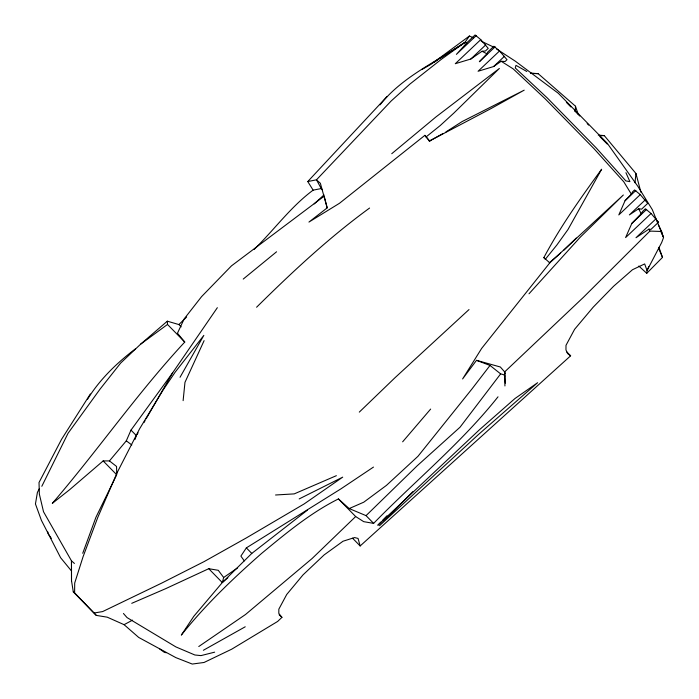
<?xml version="1.0" encoding="UTF-8"?>
<svg xmlns="http://www.w3.org/2000/svg" width="699" height="699" viewBox="0 0 699 699"><rect width="100%" height="100%" fill="white"/><g stroke="black" fill="none" stroke-linecap="round" stroke-linejoin="round"><path stroke-width="1.05" d="M566.863 351.964L570.62 355.808L360.151 545.963L358.054 538.422L354.55 537.566L343.026 541.227L324.161 554.892L302.999 574.901L286.73 594.465L278.84 609.161L278.805 613.373L281.933 617.348L277.66 621.437L231.684 649.196L204.047 662.477L192.26 664.05L175.877 657.628L138.708 637.436L124.081 624.67L107.235 617.173L96.305 615.4L74.61 592.831L74.697 583.062L83.006 556.911L97.685 517.653L117.135 472.638L139.564 428.871L163.007 390.173L175.1 372.252L203.837 335.38L180.027 377.285M575.233 111.569L575.487 106.213L538.16 73.657L530.585 73.098M183.121 400.641L184.973 382.336L204.108 340.649M634.989 182.771L635.959 173.501L604.277 135.606L598.265 135.09M638.834 266.031L646.741 273.318L647.056 270.53L648.768 266.66M498.011 396.814C461.13 443.28 414.891 481.017 373.624 523.368L366.049 515.635L349.194 508.566L338.421 498.929C310.19 513.092 285.795 533.424 261.583 553.433C232.846 578.641 205.157 605.133 181.321 635.103L193.798 616.308L222.308 582.564L223.654 577.505L237.599 567.876M82.727 553.293L95.938 517.286L116.252 475.739M496.535 48.939L515.312 61.189L558.326 93.308L607.248 143.251L637.759 186.196L652.298 209.604L663.552 237.538L661.682 242.518L647.056 270.53L644.67 263.925L632.481 269.727L613.573 286.284L593.18 307.193L574.595 329.316L565.998 345.323L565.963 349.911L567.571 353.545L570.62 355.808M134.89 439.61L136.419 435.652L130.993 430.121L172.644 372.812L217.345 307.691M424.878 135.353L429.719 141.242L424.878 135.353L339.487 203.287L308.941 222.072L327.184 207.883L324.179 196.139L231.456 265.873L201.583 296.621L184.187 318.858L177.459 333.24L184.754 342.056C137.327 393.118 97.685 450.61 52.303 503.394L69.717 489.632L103.155 460.921L109.437 460.912L126.301 440.833L130.993 430.121M640.258 194.628L634.578 189.945L632.674 191.753L631.363 194.173L625.037 200.735L618.807 214.925L640.258 194.628L647.728 203.365L641.595 209.167L638.668 208.73L629.371 214.908L645.168 199.966M651.066 213.492L645.387 208.809L642.626 211.421L641.158 213.693L631.835 223.383L625.605 237.573L651.066 213.492L658.528 222.23L650.935 229.412L648.908 229.15L635.994 237.721L655.977 218.831M495.145 46.807L479.348 61.748L486.915 53.806L487.719 52.076L493.852 46.274L499.532 50.966L507.002 59.695L505.089 61.503L501.183 61.276L493.599 66.554L478.072 71.254L499.532 50.966M476.377 35.483L456.395 54.373L467.491 42.132L475.084 34.95L480.763 39.633L488.225 48.371L485.464 50.975L482.048 51.263L470.829 59.013L455.302 63.705L480.763 39.633M41.818 486.294L68.03 433.31L100.097 389.063L120.665 363.061L140.691 344.118L167.332 321.182L178.883 324.563L181.155 326.879M39.441 488.557L37.414 492.367L35.448 503.962L41.407 520.353L60.63 557.723L71.499 570.987L71.508 580.694L73.299 591.913L96.305 615.4M87.419 399.452C99.546 379.566 116.986 362.825 135.492 348.818M543.979 257.896L543.857 257.599C560.432 226.502 580.886 197.651 601.647 169.228L567.964 229.569L556.797 245.096L545.141 259.495M136.96 434.717L138.044 432.838M143.985 422.519L145.069 420.649M146.152 418.771L172.644 372.812M90.354 393.983L61.573 439.295L39.022 482.502L39.362 494.149L43.521 511.764L71.473 560.851L74.426 563.446M373.476 467.081L340.902 488.872L246.354 547.885L240.884 556.107L244.301 560.878M322.51 189.787L321.252 188.564L313.135 190.145L307.761 181.557L316.481 179.809L391.195 100.962L409.894 84.09L441.55 59.153L465.001 42.342L469.422 36.007L473.354 37.746M505.141 373.703L504.652 371.903L500.327 366.992L476.508 360.334L462.607 378.945L481.646 348.417L549.79 262.868L623.342 194.995L580.353 237.092L528.986 293.798M504.931 376.01L503.734 374.716L500.641 373.886L460.038 427.203L417.216 465.779L366.049 515.635M500.641 373.886L490.025 365.446L471.974 388.932L417.976 456.298L386.46 485.368L363.768 502.188L349.194 508.566M380.055 104.841C402.292 76.724 436.019 62.045 465.001 42.342L466.906 43.338M402.641 441.82L430.645 409.072M307.761 181.557L386.931 96.645M254.034 249.508C274.025 230.067 290.618 206.817 313.135 190.145M380.859 522.109L377.827 525.246L479.584 429.64L514.971 398.526L537.627 382.702L478.483 434.49L379.487 525.727L412.882 491.58M382.379 520.537L386.923 515.827M646.741 273.318L662.503 257.381L658.912 247.297M663.552 237.538L660.878 231.456L649.887 231.089L583.473 297.258L504.652 371.903L504.931 385.962M131.744 603.324L165.803 588.61L208.739 568.706L222.308 582.564L251.78 553.425L307.272 510.253M373.624 523.368L363.707 521.664L355.669 516.544L312.112 558.51L245.515 614.508L198.769 646.523M563.813 250.216L576.264 238.044M178.883 324.563L186.633 317.005M256.585 307.237C292.234 271.955 328.984 237.66 369.57 208.049M359.303 412.113L394.883 377.827L469.012 309.57M470.829 59.013L485.665 44.972M493.599 66.554L504.442 56.296M625.037 200.735L635.872 190.477M631.835 223.383L646.68 209.342M314.183 203.925L323.96 194.916M222.308 582.564L227.891 577.715M560.607 253.064L549.3 262.789L549.79 262.868L543.857 257.599M391.755 153.701L435.853 117.021L499.383 68.441L453.852 113.072L440.195 125.575L426.041 136.952M243.226 279.076L276.577 251.78M469.422 36.007L431.161 64.212L421.777 69.577M140.691 344.118L167.507 324.45L167.332 321.182M433.904 62.438L437.565 60.07M439.4 58.891L465.001 42.342M445.945 131.919L462.153 121.547L524.198 90.162L491.362 108.389L429.588 140.945M203.365 650.28L245.227 626.785M429.23 141.163L443.157 133.457M124.081 624.67L132.565 620.144M299.181 498.929L342.711 477.146L304.109 503.962L246.363 537.907L204.222 561.542L161.766 583.071L102.631 611.581L94.33 612.962M336.376 475.678L294.235 493.887L275.546 494.997M214.654 652.167L200.98 655.61L194.872 654.989L175.912 646.924L127.061 617.601L123.435 613.486M600.214 135.693L604.277 135.606M530.768 73.421L538.16 73.657M208.739 568.706L218.28 570.305L223.654 577.505M166.205 652.761L164.116 652.176L159.73 648.995M476.508 360.334L490.025 365.446M657.235 221.697L658.528 222.23M481.235 41.232L493.852 47.183M482.048 51.263L486.915 53.806M501.183 61.276L513.171 68.869L545.106 98.751L594.019 148.686L623.788 181.801L631.363 194.173M526.819 71.499L515.984 65.356L515.25 67.978L547.186 97.86L596.098 147.795L625.867 180.91L629.895 181.644L625.937 172.688M73.299 591.913L74.61 592.831M126.301 440.833L131.805 444.957M109.437 460.912L116.558 466.46L116.724 474.77L103.155 460.921M281.933 617.348L279.128 614.771M566.408 102.395L570.856 106.938M574.561 110.722L579.751 116.017M587.16 123.583L588.645 125.095M599.759 136.445L607.169 144.011M167.507 324.45L184.754 342.056M338.421 498.929L355.669 516.544M352.567 538.213L360.151 545.963M246.354 547.885L251.78 553.425M51.324 538.326L48.248 533.887L47.742 531.817M658.519 224.982L662.25 232.872L662.809 235.982M321.252 188.564L316.481 179.809L320.369 183.287L327.184 207.883M638.668 208.73L641.158 213.693M648.908 229.15L649.887 231.089M658.545 248.162L662.503 257.381M575.487 106.213L578.143 114.155M635.959 173.501L640.922 192.269M504.652 371.903L505.316 383.235M71.499 570.987L71.473 560.851L71.508 580.694"/></g></svg>
